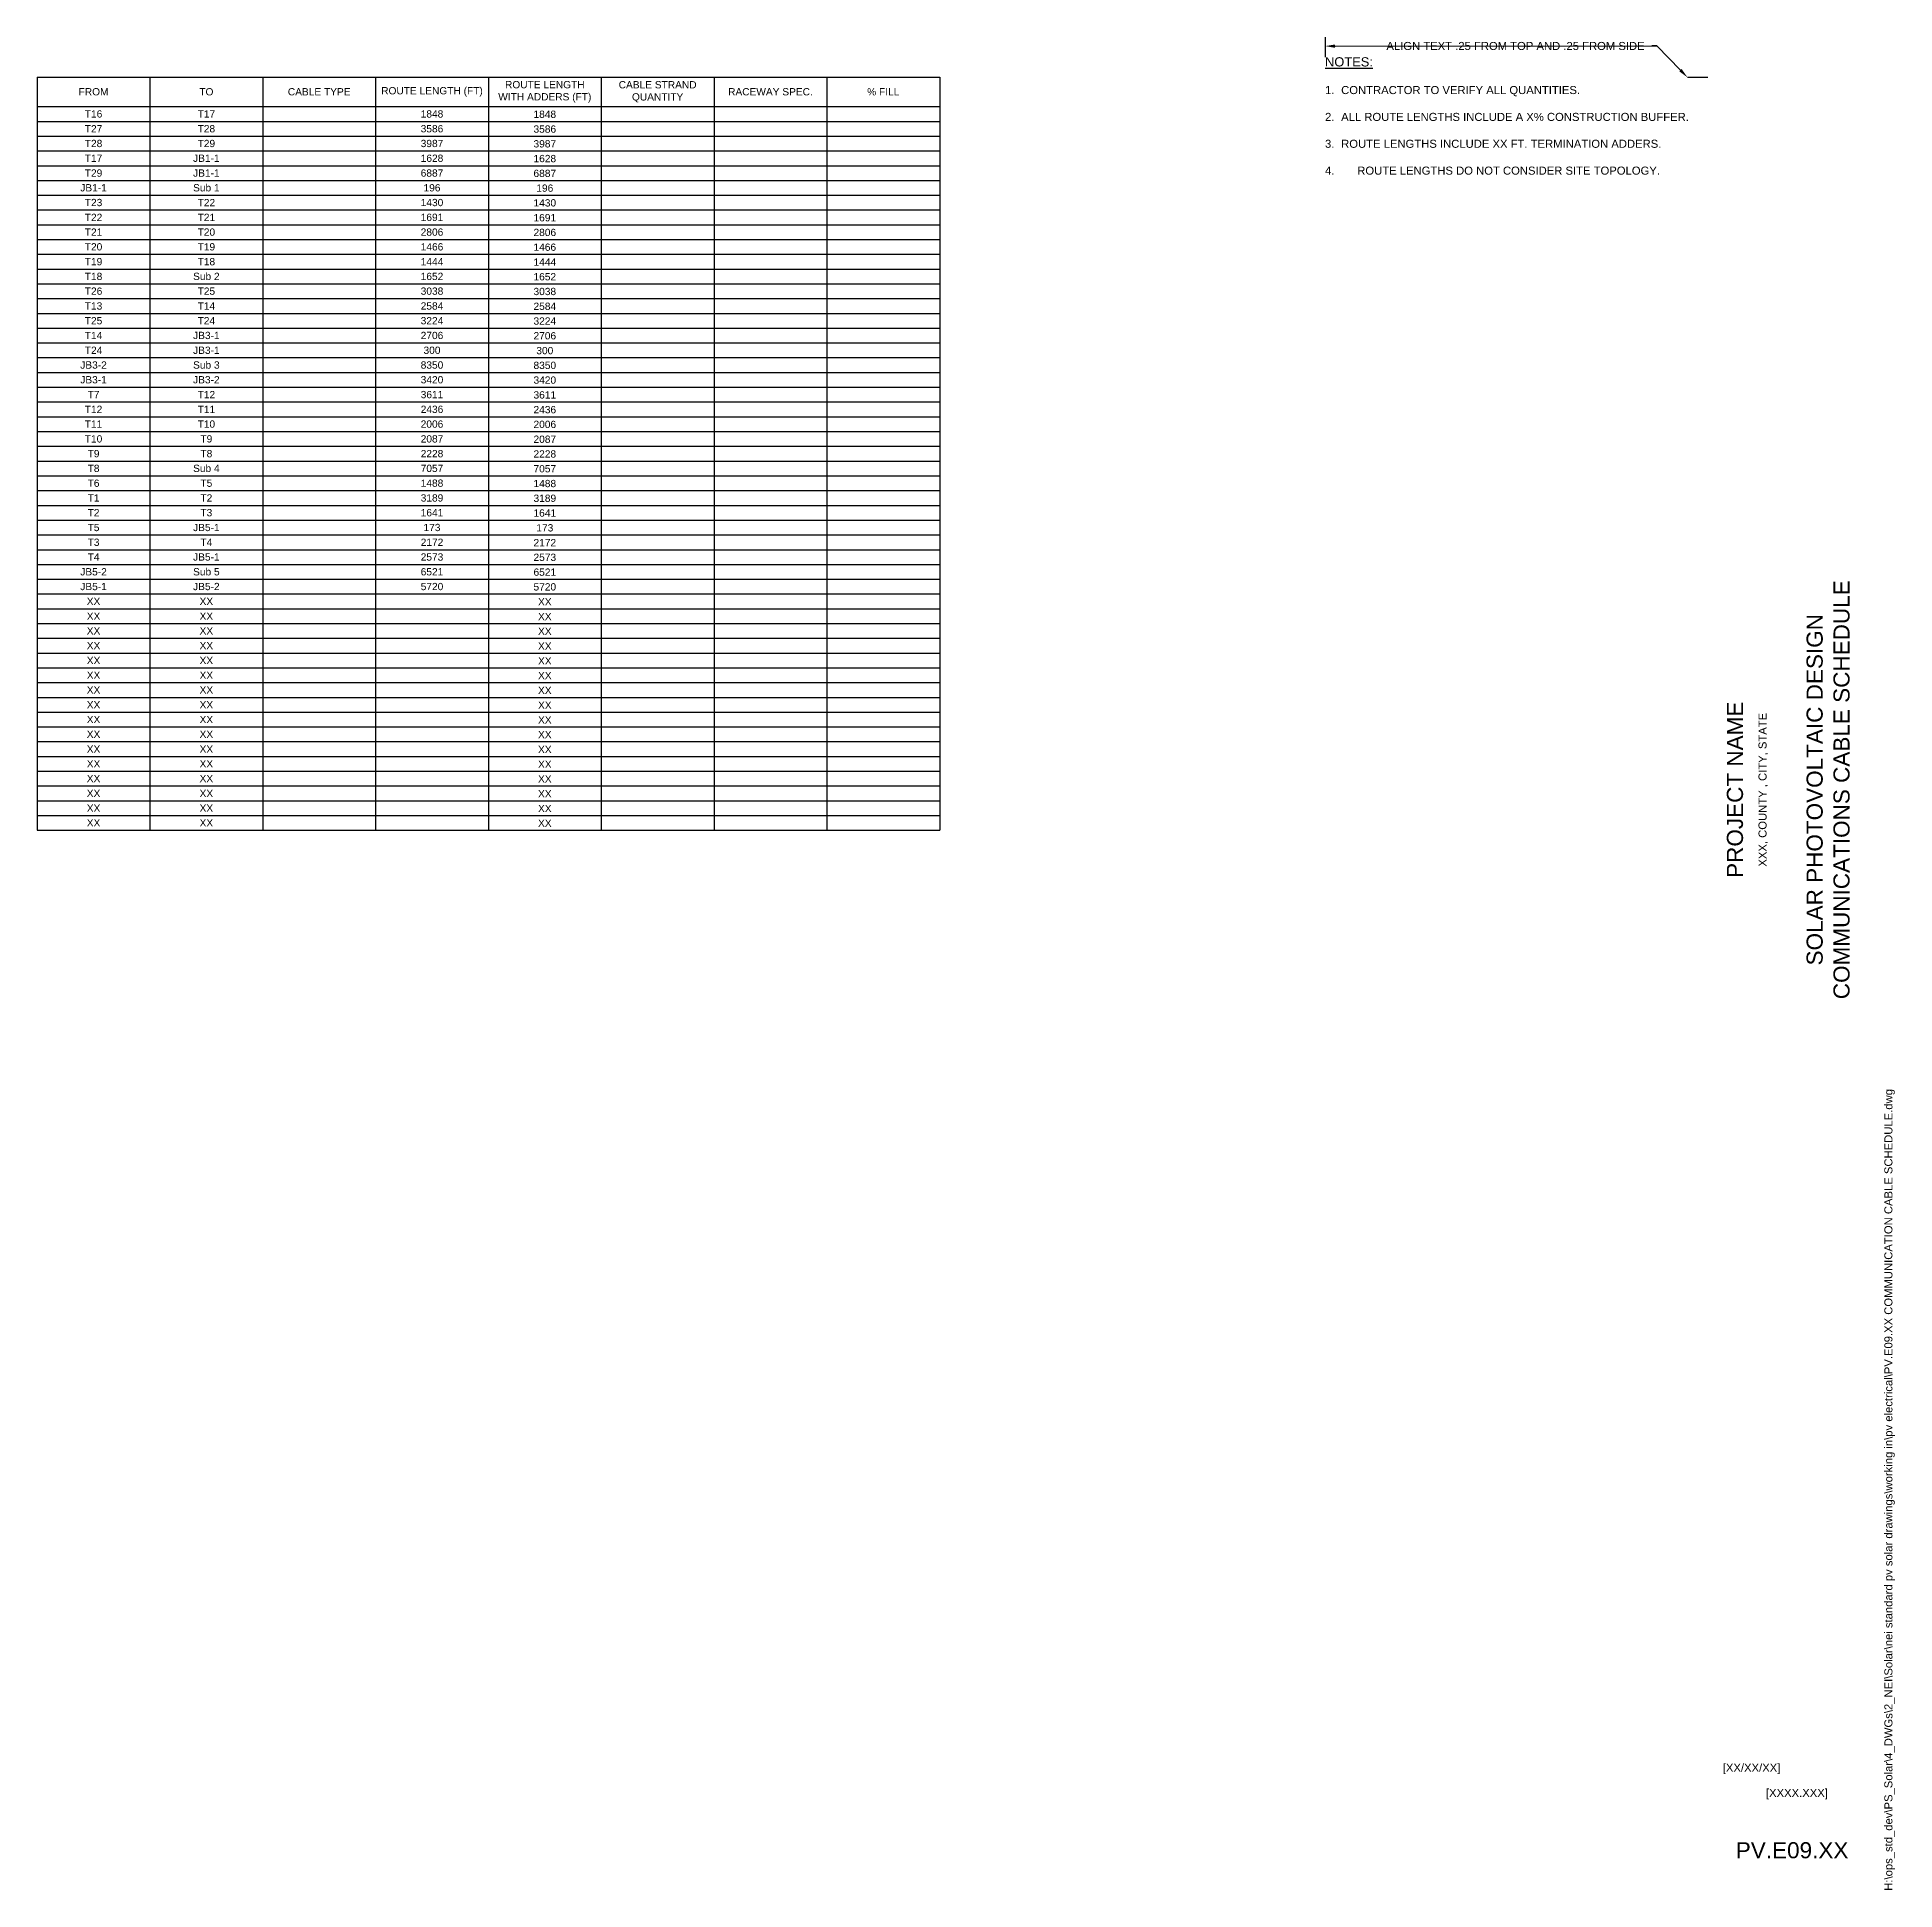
# Paper-space layout 'PV.E09.XX COMMUNICATION CABLE SCHEDULE' of a CAD drawing. Header units: inches. Extents: x 11.7 to 34.7, y 0 to 23.
import ezdxf
from ezdxf import colors
from ezdxf.entities.mleader import LeaderData, LeaderLine
from ezdxf.enums import TextEntityAlignment as Align
from ezdxf.math import Vec2, Vec3

# ---------------------------------------------------------------- set-up
doc = ezdxf.new("R2010")
doc.units = ezdxf.units.IN
doc.header["$MEASUREMENT"] = 0
doc.layers.add('G-ANNO-TEXT', color=1, linetype='Continuous')
doc.layers.add('G-ANNO-TTBL', color=1, linetype='Continuous')
doc.layers.add('G-NPLT', color=67, linetype='Continuous', plot=False)
doc.styles.add('NEI-A', font='arial.ttf')

# ---------------------------------------------------------------- blocks, each defined once
blk = doc.blocks.new('*A4')
at = {"color": 7, "linetype": 'Continuous', "ltscale": 0.083333}
for points in [[(0, 0), (0, -9.35)], [(0, 0), (11.2, 0)], [(1.4, 0), (1.4, -9.35)], [(2.8, 0), (2.8, -9.35)], [(4.2, 0), (4.2, -9.35)], [(5.6, 0), (5.6, -9.35)], [(7, 0), (7, -9.35)], [(8.4, 0), (8.4, -9.35)], [(9.8, 0), (9.8, -9.35)], [(11.2, 0), (11.2, -9.35)], [(0, -0.367), (11.2, -0.367)], [(0, -0.55), (11.2, -0.55)], [(0, -0.733), (11.2, -0.733)], [(0, -0.917), (11.2, -0.917)], [(0, -1.1), (11.2, -1.1)], [(0, -1.283), (11.2, -1.283)], [(0, -1.467), (11.2, -1.467)], [(0, -1.65), (11.2, -1.65)], [(0, -1.833), (11.2, -1.833)], [(0, -2.017), (11.2, -2.017)], [(0, -2.2), (11.2, -2.2)], [(0, -2.383), (11.2, -2.383)], [(0, -2.567), (11.2, -2.567)], [(0, -2.75), (11.2, -2.75)], [(0, -2.933), (11.2, -2.933)], [(0, -3.117), (11.2, -3.117)], [(0, -3.3), (11.2, -3.3)], [(0, -3.483), (11.2, -3.483)], [(0, -3.667), (11.2, -3.667)], [(0, -3.85), (11.2, -3.85)], [(0, -4.033), (11.2, -4.033)], [(0, -4.217), (11.2, -4.217)], [(0, -4.4), (11.2, -4.4)], [(0, -4.583), (11.2, -4.583)], [(0, -4.767), (11.2, -4.767)], [(0, -4.95), (11.2, -4.95)], [(0, -5.133), (11.2, -5.133)], [(0, -5.317), (11.2, -5.317)], [(0, -5.5), (11.2, -5.5)], [(0, -5.683), (11.2, -5.683)], [(0, -5.867), (11.2, -5.867)], [(0, -6.05), (11.2, -6.05)], [(0, -6.233), (11.2, -6.233)], [(0, -6.417), (11.2, -6.417)], [(0, -6.6), (11.2, -6.6)], [(0, -6.783), (11.2, -6.783)], [(0, -6.967), (11.2, -6.967)], [(0, -7.15), (11.2, -7.15)], [(0, -7.333), (11.2, -7.333)], [(0, -7.517), (11.2, -7.517)], [(0, -7.7), (11.2, -7.7)], [(0, -7.883), (11.2, -7.883)], [(0, -8.067), (11.2, -8.067)], [(0, -8.25), (11.2, -8.25)], [(0, -8.433), (11.2, -8.433)], [(0, -8.617), (11.2, -8.617)], [(0, -8.8), (11.2, -8.8)], [(0, -8.983), (11.2, -8.983)], [(0, -9.167), (11.2, -9.167)], [(0, -9.35), (11.2, -9.35)]]:
    blk.add_lwpolyline(points, dxfattribs=at)
at = {"color": 7, "char_height": 0.09028, "width": 1.31667, "attachment_point": 5, "style": 'NEI-A'}
for s, insert in [('\\fArial|b0|i0|c0|p34;FROM', (0.7, -0.183)), ('\\fArial|b0|i0|c0|p34;TO', (2.1, -0.183)), ('\\fArial|b0|i0|c0|p34;CABLE TYPE', (3.5, -0.183)), ('\\fArial|b0|i0|c0|p34;ROUTE LENGTH (FT)', (4.9, -0.183)), ('\\fArial|b0|i0|c0|p34;ROUTE LENGTH WITH ADDERS (FT)', (6.3, -0.183)), ('\\fArial|b0|i0|c0|p34;CABLE STRAND QUANTITY', (7.7, -0.183)), ('\\fArial|b0|i0|c0|p34;RACEWAY SPEC.', (9.1, -0.183)), ('\\fArial|b0|i0|c0|p34;% FILL', (10.5, -0.183))]:
    blk.add_mtext(s, dxfattribs=dict(at, insert=insert))
at = {"color": 7, "char_height": 0.09028, "style": 'NEI-A'}
for s, insert, attachment_point in [('\\fArial|b0|i0|c0|p34;T16', (0.7, -0.458), 5), ('\\fArial|b0|i0|c0|p34;T17', (2.1, -0.458), 5), ('\\fArial|b0|i0|c0|p34;1848', (4.9, -0.458), 5), ('\\fArial|b0|i0|c0|p34;1848', (6.3, -0.508), 8), ('\\fArial|b0|i0|c0|p34;T27', (0.7, -0.642), 5), ('\\fArial|b0|i0|c0|p34;T28', (2.1, -0.642), 5), ('\\fArial|b0|i0|c0|p34;3586', (4.9, -0.642), 5), ('\\fArial|b0|i0|c0|p34;3586', (6.3, -0.692), 8), ('\\fArial|b0|i0|c0|p34;T28', (0.7, -0.825), 5), ('\\fArial|b0|i0|c0|p34;T29', (2.1, -0.825), 5), ('\\fArial|b0|i0|c0|p34;3987', (4.9, -0.825), 5), ('\\fArial|b0|i0|c0|p34;3987', (6.3, -0.875), 8), ('\\fArial|b0|i0|c0|p34;T17', (0.7, -1.008), 5), ('\\fArial|b0|i0|c0|p34;T29', (0.7, -1.192), 5), ('\\fArial|b0|i0|c0|p34;JB1-1', (2.1, -1.008), 5), ('\\fArial|b0|i0|c0|p34;JB1-1', (2.1, -1.192), 5), ('\\fArial|b0|i0|c0|p34;6887', (4.9, -1.192), 5), ('\\fArial|b0|i0|c0|p34;1628', (4.9, -1.008), 5), ('\\fArial|b0|i0|c0|p34;6887', (6.3, -1.242), 8), ('\\fArial|b0|i0|c0|p34;1628', (6.3, -1.058), 8), ('\\fArial|b0|i0|c0|p34;JB1-1', (0.7, -1.375), 5), ('\\fArial|b0|i0|c0|p34;Sub 1', (2.1, -1.375), 5), ('\\fArial|b0|i0|c0|p34;196', (4.9, -1.375), 5), ('\\fArial|b0|i0|c0|p34;196', (6.3, -1.425), 8), ('\\fArial|b0|i0|c0|p34;T23', (0.7, -1.558), 5), ('\\fArial|b0|i0|c0|p34;T22', (2.1, -1.558), 5), ('\\fArial|b0|i0|c0|p34;1430', (4.9, -1.558), 5), ('\\fArial|b0|i0|c0|p34;1430', (6.3, -1.608), 8), ('\\fArial|b0|i0|c0|p34;T22', (0.7, -1.742), 5), ('\\fArial|b0|i0|c0|p34;T21', (2.1, -1.742), 5), ('\\fArial|b0|i0|c0|p34;1691', (4.9, -1.742), 5), ('\\fArial|b0|i0|c0|p34;1691', (6.3, -1.792), 8), ('\\fArial|b0|i0|c0|p34;T21', (0.7, -1.925), 5), ('\\fArial|b0|i0|c0|p34;T20', (0.7, -2.108), 5), ('\\fArial|b0|i0|c0|p34;T20', (2.1, -1.925), 5), ('\\fArial|b0|i0|c0|p34;T19', (2.1, -2.108), 5), ('\\fArial|b0|i0|c0|p34;2806', (4.9, -1.925), 5), ('\\fArial|b0|i0|c0|p34;1466', (4.9, -2.108), 5), ('\\fArial|b0|i0|c0|p34;2806', (6.3, -1.975), 8), ('\\fArial|b0|i0|c0|p34;1466', (6.3, -2.158), 8), ('\\fArial|b0|i0|c0|p34;T19', (0.7, -2.292), 5), ('\\fArial|b0|i0|c0|p34;T18', (2.1, -2.292), 5), ('\\fArial|b0|i0|c0|p34;1444', (4.9, -2.292), 5), ('\\fArial|b0|i0|c0|p34;1444', (6.3, -2.342), 8), ('\\fArial|b0|i0|c0|p34;T18', (0.7, -2.475), 5), ('\\fArial|b0|i0|c0|p34;Sub 2', (2.1, -2.475), 5), ('\\fArial|b0|i0|c0|p34;1652', (4.9, -2.475), 5), ('\\fArial|b0|i0|c0|p34;1652', (6.3, -2.525), 8), ('\\fArial|b0|i0|c0|p34;T26', (0.7, -2.658), 5), ('\\fArial|b0|i0|c0|p34;T25', (2.1, -2.658), 5), ('\\fArial|b0|i0|c0|p34;3038', (4.9, -2.658), 5), ('\\fArial|b0|i0|c0|p34;3038', (6.3, -2.708), 8), ('\\fArial|b0|i0|c0|p34;T13', (0.7, -2.842), 5), ('\\fArial|b0|i0|c0|p34;T25', (0.7, -3.025), 5), ('\\fArial|b0|i0|c0|p34;T14', (2.1, -2.842), 5), ('\\fArial|b0|i0|c0|p34;T24', (2.1, -3.025), 5), ('\\fArial|b0|i0|c0|p34;3224', (4.9, -3.025), 5), ('\\fArial|b0|i0|c0|p34;2584', (4.9, -2.842), 5), ('\\fArial|b0|i0|c0|p34;3224', (6.3, -3.075), 8), ('\\fArial|b0|i0|c0|p34;2584', (6.3, -2.892), 8), ('\\fArial|b0|i0|c0|p34;T14', (0.7, -3.208), 5), ('\\fArial|b0|i0|c0|p34;JB3-1', (2.1, -3.208), 5), ('\\fArial|b0|i0|c0|p34;2706', (4.9, -3.208), 5), ('\\fArial|b0|i0|c0|p34;2706', (6.3, -3.258), 8), ('\\fArial|b0|i0|c0|p34;T24', (0.7, -3.392), 5), ('\\fArial|b0|i0|c0|p34;JB3-1', (2.1, -3.392), 5), ('\\fArial|b0|i0|c0|p34;300', (4.9, -3.392), 5), ('\\fArial|b0|i0|c0|p34;300', (6.3, -3.442), 8), ('\\fArial|b0|i0|c0|p34;JB3-2', (0.7, -3.575), 5), ('\\fArial|b0|i0|c0|p34;Sub 3', (2.1, -3.575), 5), ('\\fArial|b0|i0|c0|p34;8350', (4.9, -3.575), 5), ('\\fArial|b0|i0|c0|p34;8350', (6.3, -3.625), 8), ('\\fArial|b0|i0|c0|p34;JB3-1', (0.7, -3.758), 5), ('\\fArial|b0|i0|c0|p34;T7', (0.7, -3.942), 5), ('\\fArial|b0|i0|c0|p34;JB3-2', (2.1, -3.758), 5), ('\\fArial|b0|i0|c0|p34;T12', (2.1, -3.942), 5), ('\\fArial|b0|i0|c0|p34;3420', (4.9, -3.758), 5), ('\\fArial|b0|i0|c0|p34;3611', (4.9, -3.942), 5), ('\\fArial|b0|i0|c0|p34;3420', (6.3, -3.808), 8), ('\\fArial|b0|i0|c0|p34;3611', (6.3, -3.992), 8), ('\\fArial|b0|i0|c0|p34;T12', (0.7, -4.125), 5), ('\\fArial|b0|i0|c0|p34;T11', (2.1, -4.125), 5), ('\\fArial|b0|i0|c0|p34;2436', (4.9, -4.125), 5), ('\\fArial|b0|i0|c0|p34;2436', (6.3, -4.175), 8), ('\\fArial|b0|i0|c0|p34;T11', (0.7, -4.308), 5), ('\\fArial|b0|i0|c0|p34;T10', (2.1, -4.308), 5), ('\\fArial|b0|i0|c0|p34;2006', (4.9, -4.308), 5), ('\\fArial|b0|i0|c0|p34;2006', (6.3, -4.358), 8), ('\\fArial|b0|i0|c0|p34;T10', (0.7, -4.492), 5), ('\\fArial|b0|i0|c0|p34;T9', (2.1, -4.492), 5), ('\\fArial|b0|i0|c0|p34;2087', (4.9, -4.492), 5), ('\\fArial|b0|i0|c0|p34;2087', (6.3, -4.542), 8), ('\\fArial|b0|i0|c0|p34;T9', (0.7, -4.675), 5), ('\\fArial|b0|i0|c0|p34;T8', (0.7, -4.858), 5), ('\\fArial|b0|i0|c0|p34;Sub 4', (2.1, -4.858), 5), ('\\fArial|b0|i0|c0|p34;T8', (2.1, -4.675), 5), ('\\fArial|b0|i0|c0|p34;2228', (4.9, -4.675), 5), ('\\fArial|b0|i0|c0|p34;7057', (4.9, -4.858), 5), ('\\fArial|b0|i0|c0|p34;2228', (6.3, -4.725), 8), ('\\fArial|b0|i0|c0|p34;7057', (6.3, -4.908), 8), ('\\fArial|b0|i0|c0|p34;T6', (0.7, -5.042), 5), ('\\fArial|b0|i0|c0|p34;T5', (2.1, -5.042), 5), ('\\fArial|b0|i0|c0|p34;1488', (4.9, -5.042), 5), ('\\fArial|b0|i0|c0|p34;1488', (6.3, -5.092), 8), ('\\fArial|b0|i0|c0|p34;T1', (0.7, -5.225), 5), ('\\fArial|b0|i0|c0|p34;T2', (2.1, -5.225), 5), ('\\fArial|b0|i0|c0|p34;3189', (4.9, -5.225), 5), ('\\fArial|b0|i0|c0|p34;3189', (6.3, -5.275), 8), ('\\fArial|b0|i0|c0|p34;T2', (0.7, -5.408), 5), ('\\fArial|b0|i0|c0|p34;T3', (2.1, -5.408), 5), ('\\fArial|b0|i0|c0|p34;1641', (4.9, -5.408), 5), ('\\fArial|b0|i0|c0|p34;1641', (6.3, -5.458), 8), ('\\fArial|b0|i0|c0|p34;T5', (0.7, -5.592), 5), ('\\fArial|b0|i0|c0|p34;T3', (0.7, -5.775), 5), ('\\fArial|b0|i0|c0|p34;JB5-1', (2.1, -5.592), 5), ('\\fArial|b0|i0|c0|p34;T4', (2.1, -5.775), 5), ('\\fArial|b0|i0|c0|p34;2172', (4.9, -5.775), 5), ('\\fArial|b0|i0|c0|p34;173', (4.9, -5.592), 5), ('\\fArial|b0|i0|c0|p34;2172', (6.3, -5.825), 8), ('\\fArial|b0|i0|c0|p34;173', (6.3, -5.642), 8), ('\\fArial|b0|i0|c0|p34;T4', (0.7, -5.958), 5), ('\\fArial|b0|i0|c0|p34;JB5-1', (2.1, -5.958), 5), ('\\fArial|b0|i0|c0|p34;2573', (4.9, -5.958), 5), ('\\fArial|b0|i0|c0|p34;2573', (6.3, -6.008), 8), ('\\fArial|b0|i0|c0|p34;JB5-2', (0.7, -6.142), 5), ('\\fArial|b0|i0|c0|p34;Sub 5', (2.1, -6.142), 5), ('\\fArial|b0|i0|c0|p34;6521', (4.9, -6.142), 5), ('\\fArial|b0|i0|c0|p34;6521', (6.3, -6.192), 8), ('\\fArial|b0|i0|c0|p34;JB5-1', (0.7, -6.325), 5), ('\\fArial|b0|i0|c0|p34;JB5-2', (2.1, -6.325), 5), ('\\fArial|b0|i0|c0|p34;5720', (4.9, -6.325), 5), ('\\fArial|b0|i0|c0|p34;5720', (6.3, -6.375), 8), ('\\fArial|b0|i0|c0|p34;XX', (0.7, -6.508), 5), ('\\fArial|b0|i0|c0|p34;XX', (0.7, -6.692), 5), ('\\fArial|b0|i0|c0|p34;XX', (2.1, -6.508), 5), ('\\fArial|b0|i0|c0|p34;XX', (2.1, -6.692), 5), ('\\fArial|b0|i0|c0|p34;XX', (6.3, -6.558), 8), ('\\fArial|b0|i0|c0|p34;XX', (6.3, -6.742), 8), ('\\fArial|b0|i0|c0|p34;XX', (0.7, -6.875), 5), ('\\fArial|b0|i0|c0|p34;XX', (2.1, -6.875), 5), ('\\fArial|b0|i0|c0|p34;XX', (6.3, -6.925), 8), ('\\fArial|b0|i0|c0|p34;XX', (0.7, -7.058), 5), ('\\fArial|b0|i0|c0|p34;XX', (2.1, -7.058), 5), ('\\fArial|b0|i0|c0|p34;XX', (6.3, -7.108), 8), ('\\fArial|b0|i0|c0|p34;XX', (0.7, -7.242), 5), ('\\fArial|b0|i0|c0|p34;XX', (2.1, -7.242), 5), ('\\fArial|b0|i0|c0|p34;XX', (6.3, -7.292), 8), ('\\fArial|b0|i0|c0|p34;XX', (0.7, -7.425), 5), ('\\fArial|b0|i0|c0|p34;XX', (0.7, -7.608), 5), ('\\fArial|b0|i0|c0|p34;XX', (2.1, -7.425), 5), ('\\fArial|b0|i0|c0|p34;XX', (2.1, -7.608), 5), ('\\fArial|b0|i0|c0|p34;XX', (6.3, -7.475), 8), ('\\fArial|b0|i0|c0|p34;XX', (6.3, -7.658), 8), ('\\fArial|b0|i0|c0|p34;XX', (0.7, -7.792), 5), ('\\fArial|b0|i0|c0|p34;XX', (2.1, -7.792), 5), ('\\fArial|b0|i0|c0|p34;XX', (6.3, -7.842), 8), ('\\fArial|b0|i0|c0|p34;XX', (0.7, -7.975), 5), ('\\fArial|b0|i0|c0|p34;XX', (2.1, -7.975), 5), ('\\fArial|b0|i0|c0|p34;XX', (6.3, -8.025), 8), ('\\fArial|b0|i0|c0|p34;XX', (0.7, -8.158), 5), ('\\fArial|b0|i0|c0|p34;XX', (0.7, -8.342), 5), ('\\fArial|b0|i0|c0|p34;XX', (2.1, -8.158), 5), ('\\fArial|b0|i0|c0|p34;XX', (2.1, -8.342), 5), ('\\fArial|b0|i0|c0|p34;XX', (6.3, -8.208), 8), ('\\fArial|b0|i0|c0|p34;XX', (0.7, -8.525), 5), ('\\fArial|b0|i0|c0|p34;XX', (2.1, -8.525), 5), ('\\fArial|b0|i0|c0|p34;XX', (6.3, -8.392), 8), ('\\fArial|b0|i0|c0|p34;XX', (6.3, -8.575), 8), ('\\fArial|b0|i0|c0|p34;XX', (0.7, -8.708), 5), ('\\fArial|b0|i0|c0|p34;XX', (2.1, -8.708), 5), ('\\fArial|b0|i0|c0|p34;XX', (6.3, -8.758), 8), ('\\fArial|b0|i0|c0|p34;XX', (0.7, -8.892), 5), ('\\fArial|b0|i0|c0|p34;XX', (2.1, -8.892), 5), ('\\fArial|b0|i0|c0|p34;XX', (6.3, -8.942), 8), ('\\fArial|b0|i0|c0|p34;XX', (0.7, -9.075), 5), ('\\fArial|b0|i0|c0|p34;XX', (0.7, -9.258), 5), ('\\fArial|b0|i0|c0|p34;XX', (2.1, -9.075), 5), ('\\fArial|b0|i0|c0|p34;XX', (2.1, -9.258), 5), ('\\fArial|b0|i0|c0|p34;XX', (6.3, -9.125), 8), ('\\fArial|b0|i0|c0|p34;XX', (6.3, -9.308), 8)]:
    blk.add_mtext(s, dxfattribs=dict(at, insert=insert, attachment_point=attachment_point))

psp = doc.layouts.new('PV.E09.XX COMMUNICATION CABLE SCHEDULE')

# ---------------------------------------------------------------- linework, layer by layer
at = {"layer": 'G-NPLT'}
psp.add_line((32.409, 22.511), (32.159, 22.511), dxfattribs=at)
psp.add_lwpolyline([(27.659, 23.011), (27.659, 22.761)], dxfattribs=at)

# ---------------------------------------------------------------- block references
psp.add_blockref('*A4', (11.677, 22.515))

# ---------------------------------------------------------------- texts
at = {"layer": 'G-ANNO-TEXT', "insert": (27.659, 22.761), "char_height": 0.1, "attachment_point": 1, "style": 'NEI-A'}
psp.add_mtext_dynamic_manual_height_columns('{\\H1.1429x;\\LNOTES:\\P\\H0.87497x;\\l\\P\\pxi-2,l2,t2;1.^ICONTRACTOR TO VERIFY ALL QUANTITIES.\\P\\pi0,l0,tz;\\P\\pi-2,l2,t2;2.^IALL ROUTE LENGTHS INCLUDE A \\C2;X\\C256;% CONSTRUCTION BUFFER. \\P\\pi0,l0,tz;\\P\\pi-2,l2,t2;3.^IROUTE LENGTHS INCLUDE \\C2;XX\\C256; FT. TERMINATION ADDERS.\\P\\pi0,l0,tz;\\P\\pi-2,l2,t2;}4.^IROUTE LENGTHS DO NOT CONSIDER SITE TOPOLOGY. ', width=4.4845, gutter_width=0.938, heights=[7.349], dxfattribs=at)
at = {"layer": 'G-ANNO-TTBL', "style": 'NEI-A'}
psp.add_text('XXX, COUNTY , CITY, STATE', height=0.1, rotation=90, dxfattribs=at).set_placement((33.097, 13.668), align=Align.MIDDLE)
at = {"layer": 'G-ANNO-TTBL', "char_height": 0.2, "attachment_point": 5, "rotation": 90, "style": 'NEI-A'}
for s, heights, insert in [('SOLAR PHOTOVOLTAIC DESIGN\\PCOMMUNICATIONS CABLE SCHEDULE', [0.544], (33.903, 13.668)), ('PROJECT NAME', [0], (32.747, 13.668))]:
    psp.add_mtext_dynamic_manual_height_columns(s, width=7.8846, gutter_width=0.5, heights=heights, dxfattribs=dict(at, insert=insert))
at = {"layer": 'G-ANNO-TTBL', "style": 'NEI-A'}
for s, width, insert, char_height, attachment_point in [('[XX/XX/XX]', 0.85482, (32.595, 1.513), 0.1, 4), ('[XXXX.XXX]', 0.85482, (33.515, 1.2), 0.1, 5), ('PV.E09.XX', 1.7218, (33.455, 0.502), 0.2, 5)]:
    psp.add_mtext_dynamic_manual_height_columns(s, width=width, gutter_width=0.5, heights=[0], dxfattribs=dict(at, insert=insert, char_height=char_height, attachment_point=attachment_point))
at = {"layer": 'G-NPLT', "insert": (34.6, 0), "char_height": 0.1, "width": 13.97168, "attachment_point": 1, "rotation": 90, "style": 'NEI-A'}
psp.add_mtext('H:\\\\ops_std_dev\\\\PS_Solar\\\\4_DWGs\\\\2_NEI\\\\Solar\\\\nei standard pv solar drawings\\\\working in\\\\pv electrical\\\\PV.E09.XX COMMUNICATION CABLE SCHEDULE.dwg', dxfattribs=at)

# ---------------------------------------------------------------- leaders
at = {"layer": 'G-NPLT'}
ml = psp.add_multileader_mtext('Standard', dxfattribs=at)
ml.set_content('ALIGN TEXT .25 FROM TOP AND .25 FROM SIDE', color=256, style='NEI-A')
ml.set_leader_properties()
ml.build(insert=Vec2(0, 0))
ml.multileader.update_dxf_attribs({"dogleg_length": 0.0625, "arrow_head_size": 0.125})
ctx = ml.context
ctx.base_point, ctx.char_height, ctx.arrow_head_size, ctx.landing_gap_size, ctx.plane_origin = Vec3(28.338, 22.901), 0.09996, 0.125, 0.09, Vec3(29.081, 22.952)
ctx.text_align_type = 2
notes = []
notes.append((ctx, [(1, (1, 1, 0), (31.778, 22.901), (-1, 0), 0.0625, [(0, [(27.659, 22.899)], 0, []), (1, [(32.157, 22.511)], 0, [])])]))
ctx.mtext.insert, ctx.mtext.width, ctx.mtext.alignment, ctx.mtext.flow_direction = Vec3(31.625, 22.951), 3.69406, 3, 5
for ctx, leaders in notes:
    for number, flags, end, landing, length, lines in leaders:
        leader = LeaderData()
        leader.index, (leader.has_last_leader_line, leader.has_dogleg_vector, leader.attachment_direction) = number, flags
        leader.last_leader_point, leader.dogleg_vector, leader.dogleg_length = Vec3(end), Vec3(landing), length
        for number, points, colour, breaks in lines:
            line = LeaderLine()
            line.index, line.vertices, line.color, line.breaks = number, Vec3.list(points), colors.encode_raw_color(colour), breaks
            leader.lines.append(line)
        ctx.leaders.append(leader)

doc.saveas('drawing.dxf')
